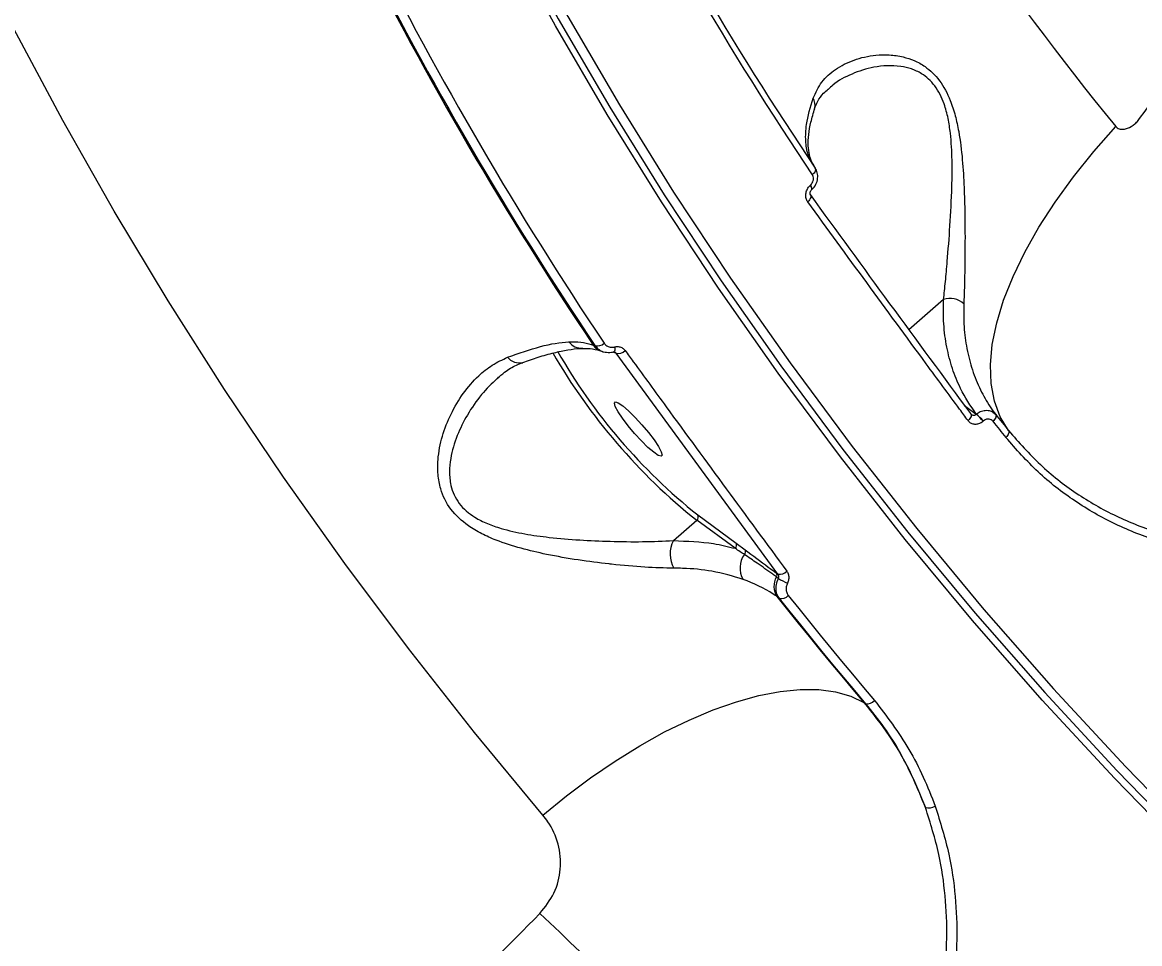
# Model space of a CAD drawing. Header units: millimetres. Extents: x -7151 to 6134, y -5040 to 5562.
# Drawn here: x -2602.9 to -2462.3, y -1009.5 to -893.6 of the extents above; entities that cross this region are included whole.
import ezdxf

# ---------------------------------------------------------------- set-up
doc = ezdxf.new("R2010")
doc.units = ezdxf.units.MM
for name, color, linetype in [('DIKOM_ОБЪЕКТ', 7, 'Continuous'), ('DIKOM_РАЗМЕР_ЗОНА', 7, 'Continuous'), ('DIKOM_РАЗМЕР_ОБЪЕКТА', 7, 'Continuous')]:
    doc.layers.add(name, color=color, linetype=linetype)
doc.styles.add('style1', font='arial.ttf', dxfattribs={"width": 0.8})
doc.dimstyles.new('1-50', dxfattribs={"dimtxt": 300, "dimasz": 200, "dimexe": 100, "dimexo": 0, "dimgap": 100, "dimtad": 1, "dimtxsty": 'style1', "dimcen": 200, "dimclrd": 7, "dimclre": 7, "dimclrt": 7, "dimadec": 1, "dimazin": 2, "dimtfac": 1, "dimtmove": 0, "dimatfit": 2, "dimfxl": 0, "dimlwd": 25, "dimlwe": 18, "dimarcsym": 0})

# ---------------------------------------------------------------- blocks, each defined once
blk = doc.blocks.new('*D0')
at = {"layer": 'Defpoints', "color": 0, "transparency": 16777216}
for p in [(4133.55, 168.74), (-4567.47, -1241.13), (4133.55, -4153.12)]:
    blk.add_point(p, dxfattribs=at)
at = {"layer": 'DIKOM_РАЗМЕР_ОБЪЕКТА', "color": 7, "lineweight": 18, "transparency": 16777216}
for p, q in [((4133.55, 168.74), (4133.55, -4253.12)), ((-4567.47, -1241.13), (-4567.47, -4253.12))]:
    blk.add_line(p, q, dxfattribs=at)
at = {"layer": 'DIKOM_РАЗМЕР_ОБЪЕКТА', "color": 7, "lineweight": 25, "transparency": 16777216}
blk.add_line((-4367.47, -4153.12), (3933.55, -4153.12), dxfattribs=at)
at = {"layer": 'DIKOM_РАЗМЕР_ОБЪЕКТА', "color": 7, "transparency": 16777216}
for points in [[(-4367.47, -4119.79), (-4367.47, -4186.45), (-4567.47, -4153.12)], [(3933.55, -4119.79), (3933.55, -4186.45), (4133.55, -4153.12)]]:
    blk.add_solid(points, dxfattribs=at)
at = {"layer": 'DIKOM_РАЗМЕР_ОБЪЕКТА', "color": 7, "transparency": 16777216, "insert": (150.61, -3899.95), "char_height": 300, "attachment_point": 5, "style": 'style1'}
blk.add_mtext('8700', dxfattribs=at)
blk = doc.blocks.new('*D1')
at = {"layer": 'Defpoints', "color": 0, "transparency": 16777216}
for p in [(-2392.45, 3674.75), (-6010.84, -1738.88), (-3202.89, -1738.88)]:
    blk.add_point(p, dxfattribs=at)
at = {"layer": 'DIKOM_РАЗМЕР_ОБЪЕКТА', "color": 7, "lineweight": 18, "transparency": 16777216}
for p, q in [((-2392.45, 3674.75), (-6110.84, 3674.75)), ((-3202.89, -1738.88), (-6110.84, -1738.88))]:
    blk.add_line(p, q, dxfattribs=at)
at = {"layer": 'DIKOM_РАЗМЕР_ОБЪЕКТА', "color": 7, "lineweight": 25, "transparency": 16777216}
blk.add_line((-6010.84, 3474.75), (-6010.84, -1538.88), dxfattribs=at)
at = {"layer": 'DIKOM_РАЗМЕР_ОБЪЕКТА', "color": 7, "transparency": 16777216}
for points in [[(-6044.18, 3474.75), (-5977.51, 3474.75), (-6010.84, 3674.75)], [(-6044.18, -1538.88), (-5977.51, -1538.88), (-6010.84, -1738.88)]]:
    blk.add_solid(points, dxfattribs=at)
at = {"layer": 'DIKOM_РАЗМЕР_ОБЪЕКТА', "color": 7, "transparency": 16777216, "insert": (-6264.01, 967.94), "char_height": 300, "attachment_point": 5, "rotation": 90, "style": 'style1'}
blk.add_mtext('5400', dxfattribs=at)
blk = doc.blocks.new('*D3')
at = {"layer": 'Defpoints', "color": 0, "transparency": 16777216}
for p in [(6133.55, 253.24), (-5802.46, -2467.19), (6133.55, -4939.78)]:
    blk.add_point(p, dxfattribs=at)
at = {"layer": 'DIKOM_РАЗМЕР_ЗОНА', "color": 7, "lineweight": 18, "transparency": 16777216}
for p, q in [((6133.55, 253.24), (6133.55, -5039.78)), ((-5802.46, -2467.19), (-5802.46, -5039.78))]:
    blk.add_line(p, q, dxfattribs=at)
at = {"layer": 'DIKOM_РАЗМЕР_ЗОНА', "color": 7, "lineweight": 25, "transparency": 16777216}
blk.add_line((-5602.46, -4939.78), (5933.55, -4939.78), dxfattribs=at)
at = {"layer": 'DIKOM_РАЗМЕР_ЗОНА', "color": 7, "transparency": 16777216}
for points in [[(-5602.46, -4906.44), (-5602.46, -4973.11), (-5802.46, -4939.78)], [(5933.55, -4906.44), (5933.55, -4973.11), (6133.55, -4939.78)]]:
    blk.add_solid(points, dxfattribs=at)
at = {"layer": 'DIKOM_РАЗМЕР_ЗОНА', "color": 7, "transparency": 16777216, "insert": (186.61, -4686.61), "char_height": 300, "attachment_point": 5, "style": 'style1'}
blk.add_mtext('11950', dxfattribs=at)

msp = doc.modelspace()

# ---------------------------------------------------------------- linework, layer by layer
at = {"layer": 'DIKOM_ОБЪЕКТ', "color": 7, "linetype": 'Continuous', "lineweight": 15}
for p, q in [((-2503.777, -914.157), (-2503.757, -914.139)), ((-2487.004, -928.516), (-2491.361, -932.324)), ((-2531.082, -934.233), (-2530.874, -934.309)), ((-2530.035, -935.019), (-2529.878, -935.076)), ((-2528.255, -935.245), (-2528.56, -935.135)), ((-2528.216, -935.26), (-2528.255, -935.245)), ((-2507.854, -963.044), (-2528.216, -935.26)), ((-2484.374, -941.817), (-2482.911, -942.935)), ((-2483.617, -942.846), (-2483.561, -942.895)), ((-2483.517, -942.932), (-2483.554, -942.889)), ((-2482.911, -942.935), (-2482.892, -942.917)), ((-2482.009, -943.803), (-2482.029, -943.821)), ((-2517.926, -955.599), (-2513.108, -959.133)), ((-2521.007, -958.833), (-2518.064, -956.261)), ((-2513.245, -959.796), (-2518.064, -956.261)), ((-2513.108, -959.133), (-2511.983, -959.973)), ((-2508.029, -962.915), (-2507.854, -963.044)), ((-2507.653, -966.103), (-2507.972, -965.872)), ((-2497.033, -979.196), (-2496.788, -979.335))]:
    msp.add_line(p, q, dxfattribs=at)
at = {"layer": 'DIKOM_ОБЪЕКТ', "color": 7, "linetype": 'Continuous', "lineweight": 15, "flags": 128}
for points in [[(-2579.628, -775.818), (-2576.733, -787.908), (-2573.465, -799.935), (-2569.829, -811.89), (-2565.826, -823.766), (-2561.46, -835.554), (-2556.731, -847.248), (-2551.645, -858.839), (-2546.204, -870.32), (-2540.412, -881.683), (-2534.273, -892.922), (-2527.79, -904.028), (-2520.967, -914.994), (-2513.811, -925.813), (-2506.324, -936.478), (-2498.512, -946.982), (-2490.38, -957.319), (-2481.934, -967.48), (-2473.178, -977.461), (-2464.119, -987.253), (-2454.763, -996.851), (-2445.115, -1006.249)], [(-2446.426, -1007.755), (-2456.103, -998.329), (-2465.487, -988.702), (-2474.574, -978.88), (-2483.356, -968.869), (-2491.827, -958.677), (-2499.984, -948.309), (-2507.82, -937.774), (-2515.329, -927.076), (-2522.507, -916.224), (-2529.35, -905.225), (-2535.852, -894.086), (-2542.011, -882.814), (-2547.821, -871.416), (-2553.277, -859.9), (-2558.379, -848.274), (-2563.122, -836.545), (-2567.502, -824.721), (-2571.517, -812.809), (-2575.163, -800.818), (-2578.44, -788.756), (-2581.345, -776.629)], [(-2577.362, -790.655), (-2574.793, -799.988), (-2571.148, -811.971), (-2567.136, -823.875), (-2562.759, -835.692), (-2558.02, -847.413), (-2552.921, -859.032), (-2547.467, -870.54), (-2541.661, -881.931), (-2535.507, -893.196), (-2529.008, -904.328), (-2522.17, -915.32), (-2514.997, -926.165), (-2507.492, -936.856), (-2499.661, -947.385), (-2491.51, -957.746), (-2483.043, -967.932), (-2474.267, -977.936), (-2465.187, -987.752), (-2455.808, -997.373), (-2446.137, -1006.793)], [(-2537.414, -993.353), (-2546.027, -982.962), (-2554.346, -972.408), (-2562.366, -961.697), (-2570.084, -950.834), (-2577.493, -939.825), (-2584.591, -928.677), (-2591.374, -917.395), (-2597.837, -905.986), (-2603.978, -894.456), (-2609.792, -882.811), (-2615.277, -871.058), (-2620.43, -859.203), (-2625.247, -847.252), (-2629.727, -835.213)], [(-2478.821, -944.997), (-2479.866, -943.25), (-2480.597, -941.275), (-2481.009, -939.087), (-2481.1, -936.704), (-2480.867, -934.144), (-2480.313, -931.426), (-2479.443, -928.573), (-2478.262, -925.606), (-2476.781, -922.549), (-2475.011, -919.424), (-2472.965, -916.258), (-2470.66, -913.073), (-2468.112, -909.896), (-2465.344, -906.75)], [(-2503.155, -911.997), (-2503.119, -912.07), (-2503.107, -912.158), (-2503.119, -912.256), (-2503.157, -912.364), (-2503.218, -912.477), (-2503.3, -912.593), (-2503.402, -912.708), (-2503.52, -912.818)], [(-2503.739, -915.371), (-2503.736, -915.376), (-2503.697, -915.463), (-2503.691, -915.568), (-2503.715, -915.688), (-2503.77, -915.818), (-2503.854, -915.953), (-2503.963, -916.088), (-2504.094, -916.218)], [(-2528.383, -934.47), (-2528.371, -934.621), (-2528.372, -934.759), (-2528.384, -934.88), (-2528.408, -934.981), (-2528.442, -935.058), (-2528.486, -935.11), (-2528.535, -935.134)], [(-2528.535, -935.134), (-2528.538, -935.135), (-2528.597, -935.132)], [(-2523.423, -946.164), (-2522.869, -946.993), (-2522.521, -947.645), (-2522.408, -948.068), (-2522.54, -948.225), (-2522.903, -948.106), (-2523.471, -947.719), (-2524.197, -947.097), (-2525.021, -946.288), (-2525.877, -945.36), (-2526.697, -944.387), (-2527.412, -943.447), (-2527.967, -942.618), (-2528.314, -941.966), (-2528.427, -941.544), (-2528.296, -941.386), (-2527.932, -941.505), (-2527.364, -941.892), (-2526.639, -942.514), (-2525.815, -943.323), (-2524.958, -944.251), (-2524.138, -945.225), (-2523.423, -946.164)], [(-2483.561, -942.895), (-2483.552, -942.907), (-2483.518, -942.989), (-2483.514, -943.09), (-2483.541, -943.205), (-2483.599, -943.332), (-2483.684, -943.464), (-2483.794, -943.598), (-2483.925, -943.728)], [(-2480.44, -942.981), (-2480.405, -943.052), (-2480.393, -943.138), (-2480.406, -943.238), (-2480.442, -943.348), (-2480.5, -943.465), (-2480.578, -943.585), (-2480.676, -943.707), (-2480.788, -943.825)], [(-2507.972, -965.872), (-2506.633, -967.553), (-2505.286, -969.23), (-2503.931, -970.903), (-2502.567, -972.57), (-2501.196, -974.234), (-2499.816, -975.892), (-2498.428, -977.546), (-2497.033, -979.196)], [(-2506.547, -965.714), (-2505.219, -967.38), (-2503.884, -969.041), (-2502.541, -970.698), (-2501.19, -972.351), (-2499.831, -973.999), (-2498.464, -975.643), (-2497.089, -977.282), (-2495.706, -978.916)], [(-2496.788, -979.335), (-2498.174, -977.697), (-2499.552, -976.054), (-2500.922, -974.407), (-2502.284, -972.755), (-2503.638, -971.099), (-2504.984, -969.438), (-2506.323, -967.773), (-2507.653, -966.103)], [(-2537.414, -993.353), (-2534.462, -990.932), (-2531.429, -988.655), (-2528.341, -986.545), (-2525.228, -984.619), (-2522.116, -982.896), (-2519.035, -981.391), (-2516.013, -980.119), (-2513.077, -979.089), (-2510.255, -978.313), (-2507.571, -977.797), (-2505.05, -977.545), (-2502.716, -977.561), (-2500.588, -977.843), (-2498.689, -978.39), (-2497.033, -979.196)], [(-2527.433, -1015.716), (-2528.765, -1014.406), (-2530.092, -1013.108), (-2531.412, -1011.824), (-2532.721, -1010.558), (-2534.017, -1009.311), (-2535.296, -1008.087), (-2536.557, -1006.888), (-2537.796, -1005.718)]]:
    msp.add_lwpolyline(points, dxfattribs=at)
at = {"layer": 'DIKOM_ОБЪЕКТ', "color": 7, "linetype": 'Continuous', "lineweight": 15}
for centre, radius, start, end in [((-2129.231, -633.726), 433.029, 201.46087, 219.08693), ((-2134.856, -665.027), 444.2, 206.64153, 213.90638), ((-2134.655, -664.325), 443.997, 206.64239, 213.90532), ((-2141.901, -672.855), 468.808, 206.66257, 213.88572), ((-2141.661, -673.084), 468.748, 206.68013, 213.86796), ((-2141.466, -673.402), 467.595, 206.67954, 213.86906), ((-2504.763, -904.032), 1.586, 344.21989, 32.16326), ((-2504.219, -914.636), 0.653, 359.23263, 47.2827), ((-2504.206, -914.623), 0.66, 359.70723, 47.14741), ((-2486.171, -930.864), 2.491, 46.38457, 109.53199), ((-2532.484, -932.498), 2.143, 218.03696, 271.84499), ((-2529.257, -932.892), 2.265, 216.31966, 249.94055), ((-2530.568, -933.156), 1.193, 255.13082, 315.59537), ((-2527.934, -934.134), 1.161, 255.9128, 317.83186), ((-2540.424, -934.65), 1.826, 217.91333, 284.68262), ((-2471.488, -897.846), 74.71, 209.99753, 231.4339), ((-2473.217, -899.401), 71.812, 209.71302, 231.49535), ((-2528.612, -935.528), 0.455, 38.33861, 57.14797), ((-2485.489, -946.382), 4.305, 36.49781, 53.20487), ((-2485.468, -946.362), 4.302, 36.49429, 53.21224), ((-2105.283, -643.564), 479.993, 218.59377, 218.90242), ((-2159.805, -687.923), 410.506, 218.56334, 218.92448), ((-2518.383, -955.849), 0.521, 307.82205, 28.74601), ((-2517.847, -960.506), 3.575, 152.09844, 210.01659), ((-2513.566, -959.384), 0.522, 307.88965, 28.67841), ((-2512.426, -960.213), 0.504, 314.9574, 28.51036), ((-2509.75, -962.261), 2.871, 143.91527, 210.0855), ((-2508.434, -963.159), 0.473, 329.53398, 31.03093), ((-2507.611, -961.879), 1.19, 258.23909, 317.9895), ((-2506.003, -964.592), 2.348, 149.47317, 213.02344), ((-2503.175, -956.253), 8.653, 237.85362, 246.33241), ((-2507.431, -964.968), 1.157, 258.9316, 319.83539), ((-2496.602, -978.207), 1.143, 260.64681, 321.66154), ((-2488.847, -990.904), 1.55, 253.81578, 300.82357)]:
    msp.add_arc(centre, radius, start, end, dxfattribs=at)
for points, knots in [([(-2462.327, -905.746), (-2458.672, -900.71), (-2451.361, -890.639), (-2440.952, -875.409), (-2430.98, -860.122), (-2421.182, -844.273), (-2411.674, -827.956), (-2402.564, -811.237), (-2394.105, -794.545), (-2386.36, -777.943), (-2379.373, -761.497), (-2373.364, -745.742), (-2368.303, -730.712), (-2364.14, -716.421), (-2360.75, -702.475), (-2358.183, -688.941), (-2356.466, -675.881), (-2355.62, -663.315), (-2355.693, -651.325), (-2356.718, -639.916), (-2358.72, -629.294), (-2361.616, -619.675), (-2365.41, -611.169), (-2368.665, -605.31), (-2370.939, -602.505), (-2371.418, -601.913)], [0, 0, 0, 0, 0.040753, 0.0815062, 0.1226648, 0.1638235, 0.2093239, 0.2548586, 0.3003585, 0.3471994, 0.3940788, 0.4409189, 0.4849875, 0.5290893, 0.5731576, 0.6184971, 0.663874, 0.7092134, 0.7561933, 0.803173, 0.8508277, 0.8984822, 0.9432402, 0.9880336, 1, 1, 1, 1]), ([(-2360.312, -895.827), (-2362.582, -899.39), (-2368.697, -908.989), (-2379.254, -924.67), (-2392.112, -942.812), (-2405.743, -961.063), (-2420.12, -979.358), (-2435.212, -997.635), (-2450.686, -1015.492), (-2466.481, -1032.877), (-2482.528, -1049.75), (-2499.09, -1066.387), (-2516.129, -1082.717), (-2533.598, -1098.675), (-2551.11, -1113.912), (-2568.606, -1128.389), (-2586.025, -1142.09), (-2603.652, -1155.238), (-2621.433, -1167.762), (-2639.308, -1179.603), (-2656.885, -1190.499), (-2674.109, -1200.437), (-2690.936, -1209.421), (-2707.641, -1217.598), (-2724.159, -1224.904), (-2740.425, -1231.293), (-2756.084, -1236.621), (-2771.095, -1240.899), (-2785.433, -1244.153), (-2799.333, -1246.437), (-2812.725, -1247.702), (-2825.548, -1247.915), (-2837.021, -1247.118), (-2847.204, -1245.451), (-2855.346, -1243.464), (-2860.019, -1241.677), (-2861.913, -1240.952)], [0, 0, 0, 0, 0.0176896, 0.0476571, 0.0776475, 0.1076146, 0.1384524, 0.1693154, 0.2001529, 0.2301204, 0.2601107, 0.290078, 0.3209158, 0.3517788, 0.3826161, 0.4125835, 0.4425742, 0.4725411, 0.5033791, 0.5342417, 0.5650796, 0.5950467, 0.6250373, 0.6550044, 0.6858424, 0.7167049, 0.7475428, 0.7775098, 0.8075005, 0.8374678, 0.8683053, 0.8991683, 0.9300059, 0.956088, 0.9822004, 1, 1, 1, 1]), ([(-2503.421, -903.188), (-2503.092, -902.48), (-2502.433, -901.062), (-2500.642, -899.476), (-2498.345, -898.293), (-2495.976, -897.758), (-2493.841, -897.696), (-2492.211, -897.919), (-2490.687, -898.411), (-2489.099, -899.272), (-2487.437, -900.857), (-2486.222, -903.13), (-2485.507, -905.371), (-2484.974, -907.873), (-2484.602, -910.927), (-2484.373, -915.008), (-2484.286, -919.518), (-2484.318, -923.6), (-2484.371, -926.775), (-2484.426, -928.299), (-2484.453, -929.06)], [0, 0, 0, 0, 0.0727766, 0.1456233, 0.2220877, 0.2985161, 0.3409283, 0.3832901, 0.4164817, 0.4496082, 0.498641, 0.5477873, 0.5808448, 0.6139652, 0.6710811, 0.7283165, 0.8132021, 0.8980741, 0.949047, 1, 1, 1, 1]), ([(-2487.004, -928.516), (-2486.924, -927.771), (-2486.761, -926.271), (-2486.486, -923.195), (-2486.181, -919.239), (-2485.946, -914.917), (-2485.901, -910.987), (-2486.049, -908.092), (-2486.408, -905.707), (-2486.954, -903.622), (-2488.012, -901.511), (-2489.559, -900.135), (-2491.062, -899.456), (-2492.534, -899.123), (-2494.129, -899.064), (-2496.238, -899.317), (-2498.588, -900.092), (-2500.513, -901.085), (-2501.322, -901.896), (-2501.512, -902.087)], [0, 0, 0, 0, 0.05887139, 0.11850626, 0.21590667, 0.31585906, 0.38050179, 0.44640287, 0.48252127, 0.51953017, 0.57240922, 0.62520547, 0.66136984, 0.69859048, 0.7465042, 0.79511566, 0.88284322, 0.9724865, 1, 1, 1, 1]), ([(-2503.235, -904.498), (-2503.111, -904.179), (-2502.83, -903.463), (-2502.262, -902.661), (-2501.717, -902.209), (-2501.513, -902.04)], [0, 0, 0, 0, 0.3333654, 0.7499019, 1, 1, 1, 1]), ([(-2503.309, -911.696), (-2503.582, -911.248), (-2504.133, -910.343), (-2504.396, -908.558), (-2504.326, -906.266), (-2503.754, -904.322), (-2503.421, -903.188)], [0, 0, 0, 0, 0.2228795, 0.4500962, 0.679563, 1, 1, 1, 1]), ([(-2503.267, -911.716), (-2503.376, -911.561), (-2503.651, -911.168), (-2503.904, -910.331), (-2504.058, -909.186), (-2504.003, -907.81), (-2503.745, -906.241), (-2503.38, -905.057), (-2503.201, -904.478)], [0, 0, 0, 0, 0.1185526, 0.2998031, 0.4713348, 0.6531629, 0.8301847, 1, 1, 1, 1]), ([(-2465.344, -906.75), (-2465.281, -906.814), (-2465.149, -906.948), (-2464.815, -907.086), (-2464.371, -907.117), (-2463.687, -906.953), (-2463.132, -906.603), (-2462.644, -906.143), (-2462.453, -905.904), (-2462.327, -905.746)], [0, 0, 0, 0, 0.0767712, 0.1605328, 0.3174225, 0.4661171, 0.7624983, 0.8427875, 1, 1, 1, 1]), ([(-2503.547, -914.627), (-2503.546, -914.626), (-2503.333, -914.482), (-2503.037, -914.019), (-2502.798, -913.293), (-2502.863, -912.569), (-2503.049, -912.091), (-2503.232, -911.904), (-2503.261, -911.875)], [0, 0, 0, 0, 0.0013192, 0.251933, 0.5084465, 0.7370041, 0.9589034, 1, 1, 1, 1]), ([(-2503.757, -914.139), (-2503.745, -914.128), (-2503.652, -914.044), (-2503.506, -913.851), (-2503.402, -913.582), (-2503.365, -913.305), (-2503.394, -913.048), (-2503.481, -912.889), (-2503.52, -912.818)], [0, 0, 0, 0, 0.0341787, 0.2523504, 0.4706005, 0.5980337, 0.8193914, 1, 1, 1, 1]), ([(-2504.094, -916.218), (-2504.17, -916.085), (-2504.323, -915.819), (-2504.366, -915.32), (-2504.259, -914.823), (-2504.041, -914.423), (-2503.85, -914.231), (-2503.777, -914.157)], [0, 0, 0, 0, 0.2182775, 0.4367562, 0.6530128, 0.8657543, 1, 1, 1, 1]), ([(-2503.738, -915.37), (-2503.741, -915.367), (-2503.759, -915.347), (-2503.791, -915.272), (-2503.804, -915.127), (-2503.778, -914.975), (-2503.717, -914.828), (-2503.638, -914.712), (-2503.584, -914.665), (-2503.564, -914.649)], [0, 0, 0, 0, 0.0492422, 0.290442, 0.4678683, 0.6196269, 0.7694752, 0.9182785, 1, 1, 1, 1]), ([(-2503.574, -914.652), (-2503.567, -914.645), (-2503.557, -914.637), (-2503.548, -914.629), (-2503.546, -914.627)], [0, 0, 0, 0, 0.7893268, 1, 1, 1, 1]), ([(-2483.925, -943.728), (-2484.278, -943.251), (-2486.04, -940.864), (-2492.832, -931.649), (-2499.152, -922.989), (-2504.094, -916.218)], [0, 0, 0, 0, 0.0517122, 0.2585553, 1, 1, 1, 1]), ([(-2503.804, -915.311), (-2500.477, -919.876), (-2493.821, -929.007), (-2487.019, -938.232), (-2483.617, -942.846)], [0, 0, 0, 0, 0.49991791, 1, 1, 1, 1]), ([(-2482.892, -942.917), (-2483.596, -941.867), (-2484.798, -940.077), (-2485.94, -937.199), (-2486.649, -934.492), (-2487.045, -931.604), (-2487.018, -929.545), (-2487.004, -928.516)], [0, 0, 0, 0, 0.2590609, 0.441629, 0.6241994, 0.8121005, 1, 1, 1, 1]), ([(-2484.453, -929.06), (-2484.463, -930.027), (-2484.483, -931.96), (-2484.107, -934.732), (-2483.425, -937.388), (-2482.43, -939.821), (-2481.392, -941.663), (-2480.677, -942.652), (-2480.44, -942.981)], [0, 0, 0, 0, 0.1827956, 0.3655948, 0.5537462, 0.7419045, 0.9141907, 1, 1, 1, 1]), ([(-2541.865, -935.773), (-2540.437, -935.27), (-2537.541, -934.25), (-2535.249, -933.887), (-2534.178, -933.819), (-2534.172, -933.818)], [0, 0, 0, 0, 0.49139829, 0.99705654, 1, 1, 1, 1]), ([(-2539.959, -936.431), (-2539.304, -936.199), (-2537.914, -935.705), (-2536.007, -935.18), (-2534.252, -934.823), (-2533.063, -934.661), (-2532.552, -934.661), (-2532.454, -934.661)], [0, 0, 0, 0, 0.2177036, 0.46175596, 0.70397654, 0.94312844, 1, 1, 1, 1]), ([(-2534.172, -933.818), (-2533.656, -933.821), (-2532.62, -933.825), (-2531.636, -934.056), (-2531.173, -934.204), (-2531.082, -934.233)], [0, 0, 0, 0, 0.4438719, 0.8910975, 1, 1, 1, 1]), ([(-2532.417, -934.654), (-2532.11, -934.649), (-2531.38, -934.638), (-2530.483, -934.857), (-2530.14, -934.988), (-2530.064, -935.018)], [0, 0, 0, 0, 0.361173, 0.8579479, 1, 1, 1, 1]), ([(-2528.597, -935.132), (-2528.667, -935.148), (-2529.001, -935.222), (-2529.612, -935.199), (-2530.355, -934.904), (-2530.701, -934.507), (-2530.874, -934.309)], [0, 0, 0, 0, 0.0814935, 0.3858789, 0.6937138, 1, 1, 1, 1]), ([(-2529.716, -933.99), (-2529.617, -934.108), (-2529.42, -934.342), (-2528.986, -934.514), (-2528.624, -934.525), (-2528.425, -934.48), (-2528.383, -934.47)], [0, 0, 0, 0, 0.3076419, 0.6157982, 0.9190447, 1, 1, 1, 1]), ([(-2528.383, -934.47), (-2528.356, -934.464), (-2528.173, -934.42), (-2527.825, -934.417), (-2527.383, -934.574), (-2527.177, -934.8), (-2527.073, -934.913)], [0, 0, 0, 0, 0.0524667, 0.3652184, 0.6827566, 1, 1, 1, 1]), ([(-2527.073, -934.913), (-2526.73, -935.384), (-2525.013, -937.741), (-2518.292, -946.956), (-2511.81, -955.767), (-2506.727, -962.675)], [0, 0, 0, 0, 0.0512323, 0.2561296, 1, 1, 1, 1]), ([(-2520.943, -962.294), (-2522.131, -962.266), (-2524.555, -962.208), (-2527.445, -961.946), (-2530.259, -961.64), (-2532.991, -961.287), (-2536.722, -960.643), (-2540.2, -959.833), (-2542.933, -958.964), (-2545.146, -957.986), (-2547.183, -956.789), (-2549.161, -954.955), (-2550.292, -952.631), (-2550.669, -950.491), (-2550.659, -948.242), (-2550.142, -945.64), (-2549.031, -942.823), (-2547.486, -940.239), (-2545.7, -938.201), (-2543.815, -936.674), (-2542.519, -936.075), (-2541.865, -935.773)], [0, 0, 0, 0, 0.0713239, 0.1455324, 0.1511464, 0.2166857, 0.2835486, 0.3372113, 0.3918241, 0.4251664, 0.4591167, 0.513457, 0.5679413, 0.6040752, 0.6411275, 0.7022448, 0.7649109, 0.8302388, 0.8968681, 0.9479882, 1, 1, 1, 1]), ([(-2528.533, -935.138), (-2528.509, -935.132), (-2528.439, -935.114), (-2528.39, -935.123), (-2528.37, -935.135), (-2528.365, -935.138)], [0, 0, 0, 0, 0.2884657, 0.849091, 1, 1, 1, 1]), ([(-2528.216, -935.26), (-2528.241, -935.223), (-2528.277, -935.169), (-2528.345, -935.148), (-2528.367, -935.142)], [0, 0, 0, 0, 0.6745734, 1, 1, 1, 1]), ([(-2543.163, -938.437), (-2542.859, -938.164), (-2542.099, -937.481), (-2541.018, -936.817), (-2540.221, -936.543), (-2539.951, -936.45)], [0, 0, 0, 0, 0.3051539, 0.764331, 1, 1, 1, 1]), ([(-2543.176, -938.428), (-2543.85, -939.083), (-2545.241, -940.435), (-2546.924, -942.899), (-2548.273, -945.6), (-2549.012, -948.042), (-2549.226, -950.173), (-2549.053, -952.127), (-2548.125, -954.245), (-2546.31, -955.789), (-2544.418, -956.721), (-2542.326, -957.439), (-2539.703, -958.016), (-2536.379, -958.475), (-2532.76, -958.773), (-2528.806, -958.941), (-2524.753, -958.992), (-2522.269, -958.886), (-2521.007, -958.833)], [0, 0, 0, 0, 0.0716996, 0.1481805, 0.2171444, 0.2874961, 0.3265322, 0.3665364, 0.4233766, 0.4801371, 0.5160235, 0.5528314, 0.612991, 0.6743566, 0.7496621, 0.8262798, 0.9116989, 1, 1, 1, 1]), ([(-2543.063, -938.316), (-2543.07, -938.321), (-2543.111, -938.351), (-2543.146, -938.393), (-2543.176, -938.428)], [0, 0, 0, 0, 0.153795, 1, 1, 1, 1]), ([(-2483.518, -942.934), (-2483.504, -942.947), (-2483.447, -943.002), (-2483.315, -943.05), (-2483.145, -943.063), (-2483.004, -943.015), (-2482.937, -942.957), (-2482.911, -942.935)], [0, 0, 0, 0, 0.0827508, 0.3507035, 0.6047133, 0.8474147, 1, 1, 1, 1]), ([(-2482.892, -942.917), (-2482.724, -942.801), (-2482.371, -942.558), (-2481.839, -942.431), (-2481.322, -942.442), (-2480.835, -942.588), (-2480.572, -942.849), (-2480.44, -942.981)], [0, 0, 0, 0, 0.2044281, 0.4300214, 0.5633531, 0.7802835, 1, 1, 1, 1]), ([(-2482.029, -943.821), (-2482.109, -943.887), (-2482.317, -944.056), (-2482.715, -944.209), (-2483.179, -944.22), (-2483.614, -944.066), (-2483.822, -943.841), (-2483.925, -943.728)], [0, 0, 0, 0, 0.1342834, 0.3469777, 0.5632658, 0.7817206, 1, 1, 1, 1]), ([(-2480.788, -943.825), (-2480.79, -943.823), (-2480.853, -943.748), (-2480.999, -943.618), (-2481.241, -943.54), (-2481.5, -943.537), (-2481.761, -943.609), (-2481.929, -943.741), (-2482.009, -943.803)], [0, 0, 0, 0, 0.0044225, 0.2197655, 0.4356101, 0.5681749, 0.7936993, 1, 1, 1, 1]), ([(-2478.821, -944.997), (-2477.53, -946.465), (-2474.955, -949.393), (-2470.368, -952.963), (-2465.349, -955.852), (-2459.937, -957.95), (-2454.237, -959.235), (-2448.372, -959.672), (-2442.444, -959.25), (-2436.569, -957.969), (-2430.867, -955.854), (-2425.446, -952.921), (-2420.368, -949.279), (-2417.393, -946.275), (-2415.904, -944.772)], [0, 0, 0, 0, 0.0835788, 0.1666546, 0.2497519, 0.3333283, 0.4162614, 0.4997984, 0.583011, 0.6660825, 0.7497742, 0.8327861, 0.9162903, 1, 1, 1, 1]), ([(-2478.821, -944.997), (-2478.799, -945.046), (-2478.755, -945.143), (-2478.81, -945.36), (-2478.945, -945.603), (-2479.094, -945.763), (-2479.169, -945.843)], [0, 0, 0, 0, 0.250068, 0.5000698, 0.7500956, 1, 1, 1, 1]), ([(-2415.008, -945.508), (-2416.524, -947.041), (-2419.555, -950.104), (-2424.734, -953.827), (-2430.259, -956.826), (-2436.079, -958.997), (-2442.071, -960.315), (-2448.117, -960.757), (-2454.103, -960.324), (-2459.917, -959.024), (-2465.439, -956.89), (-2470.554, -953.954), (-2475.231, -950.32), (-2477.855, -947.336), (-2479.169, -945.843)], [0, 0, 0, 0, 0.0836194, 0.1671691, 0.2504181, 0.3338537, 0.4173058, 0.5004912, 0.5837405, 0.6671403, 0.7504574, 0.8333962, 0.9166271, 1, 1, 1, 1]), ([(-2521.007, -958.833), (-2519.273, -958.892), (-2516.522, -958.985), (-2514.13, -959.577), (-2513.245, -959.796)], [0, 0, 0, 0, 0.6298959, 1, 1, 1, 1]), ([(-2512.07, -960.57), (-2512.242, -960.455), (-2512.635, -960.19), (-2513.025, -959.938), (-2513.245, -959.796)], [0, 0, 0, 0, 0.4353351, 1, 1, 1, 1]), ([(-2511.983, -959.973), (-2511.005, -960.707), (-2509.675, -961.706), (-2508.373, -962.662), (-2508.029, -962.915)], [0, 0, 0, 0, 0.7352839, 1, 1, 1, 1]), ([(-2508.026, -963.399), (-2508.186, -963.283), (-2508.984, -962.7), (-2510.314, -961.761), (-2511.531, -960.936), (-2512.07, -960.57)], [0, 0, 0, 0, 0.1222759, 0.6114405, 1, 1, 1, 1]), ([(-2512.234, -963.7), (-2513.506, -963.318), (-2515.856, -962.612), (-2518.91, -962.323), (-2520.574, -962.299), (-2520.943, -962.294)], [0, 0, 0, 0, 0.4786807, 0.8843783, 1, 1, 1, 1]), ([(-2507.78, -963.58), (-2507.761, -963.526), (-2507.724, -963.418), (-2507.742, -963.243), (-2507.797, -963.12), (-2507.842, -963.059), (-2507.854, -963.044)], [0, 0, 0, 0, 0.2930783, 0.5925168, 0.9010145, 1, 1, 1, 1]), ([(-2506.727, -962.675), (-2506.7, -962.715), (-2506.588, -962.878), (-2506.472, -963.221), (-2506.463, -963.712), (-2506.587, -964.023), (-2506.649, -964.179)], [0, 0, 0, 0, 0.09630873, 0.39856041, 0.69908215, 1, 1, 1, 1]), ([(-2507.972, -965.872), (-2508.122, -965.765), (-2509.391, -964.861), (-2510.902, -964.244), (-2512.234, -963.7)], [0, 0, 0, 0, 0.1178438, 1, 1, 1, 1]), ([(-2507.653, -966.103), (-2507.71, -966.022), (-2507.906, -965.743), (-2508.093, -965.158), (-2508.093, -964.352), (-2507.884, -963.837), (-2507.78, -963.58)], [0, 0, 0, 0, 0.1209673, 0.4145136, 0.7069632, 1, 1, 1, 1]), ([(-2507.78, -963.58), (-2507.8, -963.565), (-2507.882, -963.505), (-2507.964, -963.444), (-2508.026, -963.399)], [0, 0, 0, 0, 0.2499221, 1, 1, 1, 1]), ([(-2506.649, -964.179), (-2506.711, -964.334), (-2506.836, -964.645), (-2506.827, -965.135), (-2506.706, -965.492), (-2506.583, -965.664), (-2506.547, -965.714)], [0, 0, 0, 0, 0.2927242, 0.5850601, 0.8788133, 1, 1, 1, 1]), ([(-2373.428, -979.478), (-2377.12, -984.309), (-2384.506, -993.975), (-2396.119, -1008.372), (-2408.082, -1022.649), (-2420.574, -1036.953), (-2433.58, -1051.247), (-2447.087, -1065.49), (-2460.88, -1079.449), (-2475.388, -1093.537), (-2490.625, -1107.683), (-2506.578, -1121.81), (-2522.719, -1135.433), (-2538.972, -1148.491), (-2555.262, -1160.918), (-2571.52, -1172.658), (-2587.718, -1183.677), (-2603.833, -1193.975), (-2619.831, -1203.535), (-2635.639, -1212.315), (-2651.183, -1220.271), (-2666.398, -1227.366), (-2681.256, -1233.57), (-2695.738, -1238.893), (-2709.816, -1243.333), (-2723.42, -1246.861), (-2736.507, -1249.492), (-2749.18, -1251.117), (-2758.032, -1251.832), (-2762.501, -1251.691), (-2763.047, -1251.674)], [0, 0, 0, 0, 0.0331645, 0.0663687, 0.0995722, 0.1327364, 0.1672603, 0.2018298, 0.2363986, 0.2709225, 0.3089162, 0.3470297, 0.3852052, 0.4233802, 0.4614938, 0.4994866, 0.5373539, 0.5753408, 0.6133894, 0.6514374, 0.6894245, 0.7272914, 0.7650681, 0.8029647, 0.8409215, 0.8788787, 0.9167744, 0.9545509, 0.9944477, 1, 1, 1, 1]), ([(-2497.033, -979.196), (-2495.956, -980.543), (-2493.838, -983.192), (-2491.238, -987.631), (-2489.935, -990.799), (-2489.279, -992.392)], [0, 0, 0, 0, 0.3395369, 0.667755, 1, 1, 1, 1]), ([(-2489.279, -992.392), (-2490.247, -990.064), (-2491.713, -986.537), (-2494.419, -982.29), (-2495.998, -980.32), (-2496.788, -979.335)], [0, 0, 0, 0, 0.4928039, 0.7464113, 1, 1, 1, 1]), ([(-2495.706, -978.916), (-2494.181, -980.911), (-2491.871, -983.932), (-2489.495, -988.533), (-2488.533, -991.001), (-2488.053, -992.235)], [0, 0, 0, 0, 0.4927543, 0.7463772, 1, 1, 1, 1]), ([(-2501.119, -1043.15), (-2499.871, -1041.793), (-2497.372, -1039.075), (-2494.213, -1034.538), (-2491.531, -1029.737), (-2489.416, -1024.689), (-2487.86, -1019.479), (-2486.878, -1014.161), (-2486.499, -1008.803), (-2486.718, -1003.486), (-2487.524, -997.938), (-2488.662, -994.343), (-2489.279, -992.392)], [0, 0, 0, 0, 0.0977712, 0.1958567, 0.2936296, 0.3914588, 0.4895914, 0.5874236, 0.6858954, 0.7846803, 0.883152, 1, 1, 1, 1]), ([(-2488.053, -992.235), (-2487.426, -994.225), (-2486.27, -997.894), (-2485.455, -1003.557), (-2485.239, -1008.985), (-2485.633, -1014.455), (-2486.643, -1019.885), (-2488.24, -1025.206), (-2490.406, -1030.362), (-2493.151, -1035.267), (-2496.382, -1039.902), (-2498.937, -1042.681), (-2500.213, -1044.067)], [0, 0, 0, 0, 0.116682, 0.2150859, 0.3137976, 0.4122002, 0.5100619, 0.6082296, 0.7060864, 0.8039559, 0.9021372, 1, 1, 1, 1]), ([(-2537.796, -1005.718), (-2537.141, -1004.892), (-2535.809, -1003.213), (-2535.07, -1000.072), (-2535.351, -996.939), (-2536.347, -994.7), (-2537.199, -993.624), (-2537.414, -993.353)], [0, 0, 0, 0, 0.21871052, 0.44477779, 0.67940042, 0.91919305, 1, 1, 1, 1]), ([(-2900.153, -1158.778), (-2898.716, -1160.272), (-2895.208, -1163.92), (-2888.722, -1168.627), (-2880.876, -1173.044), (-2872.328, -1176.498), (-2862.976, -1179.086), (-2852.81, -1180.751), (-2841.848, -1181.467), (-2830.329, -1181.216), (-2818.305, -1180.024), (-2805.839, -1177.93), (-2792.731, -1174.904), (-2778.999, -1170.914), (-2764.68, -1165.95), (-2750.078, -1160.12), (-2735.252, -1153.461), (-2720.26, -1146.029), (-2704.867, -1137.708), (-2689.113, -1128.487), (-2673.043, -1118.378), (-2656.999, -1107.593), (-2641.033, -1096.183), (-2625.197, -1084.21), (-2609.25, -1071.489), (-2593.242, -1058.033), (-2577.229, -1043.874), (-2562.662, -1030.33), (-2549.509, -1017.597), (-2541.702, -1009.68), (-2537.796, -1005.718)], [0, 0, 0, 0, 0.0257526, 0.062866, 0.0989331, 0.1350278, 0.171095, 0.2082083, 0.2453526, 0.2824663, 0.3185595, 0.3546805, 0.390774, 0.4279125, 0.4650814, 0.5022202, 0.538373, 0.5745535, 0.6107061, 0.647904, 0.6851321, 0.7223299, 0.7585728, 0.794844, 0.8310866, 0.8683748, 0.9056935, 0.9429816, 0.9714642, 1, 1, 1, 1]), ([(-2863.222, -1239.772), (-2863.04, -1239.854), (-2859.709, -1241.355), (-2852.429, -1243.304), (-2841.467, -1245.509), (-2829.751, -1246.546), (-2817.467, -1246.6), (-2804.386, -1245.633), (-2790.526, -1243.616), (-2775.917, -1240.527), (-2761.057, -1236.482), (-2746.029, -1231.562), (-2730.916, -1225.861), (-2715.292, -1219.228), (-2699.186, -1211.646), (-2682.64, -1203.121), (-2665.79, -1193.71), (-2648.68, -1183.426), (-2631.363, -1172.298), (-2613.78, -1160.279), (-2595.985, -1147.373), (-2578.032, -1133.606), (-2560.319, -1119.277), (-2542.9, -1104.453), (-2525.823, -1089.202), (-2508.809, -1073.278), (-2491.921, -1056.708), (-2475.231, -1039.53), (-2460.039, -1023.19), (-2450.6, -1012.488), (-2446.426, -1007.755)], [0, 0, 0, 0, 0.0022001, 0.0402543, 0.0782771, 0.115227, 0.1522051, 0.1891546, 0.2271774, 0.2652314, 0.3032543, 0.3388739, 0.374518, 0.4101375, 0.4467146, 0.4833199, 0.5198967, 0.5568465, 0.5938251, 0.6307748, 0.6687975, 0.7068517, 0.7448745, 0.7818245, 0.8188024, 0.8557526, 0.8937754, 0.9318292, 0.9698524, 1, 1, 1, 1]), ([(-2635.684, -1175.457), (-2631.471, -1172.704), (-2621.492, -1166.186), (-2605.482, -1154.89), (-2587.729, -1141.721), (-2569.842, -1127.678), (-2552.218, -1113.107), (-2534.912, -1098.061), (-2517.968, -1082.614), (-2501.112, -1066.512), (-2484.402, -1049.788), (-2467.926, -1032.473), (-2454.842, -1018.166), (-2447.404, -1009.577), (-2445.154, -1006.98)], [0, 0, 0, 0, 0.06436961, 0.15244685, 0.2430835, 0.33379224, 0.42442916, 0.51250549, 0.60065117, 0.68872945, 0.77936433, 0.87007435, 0.96071028, 1, 1, 1, 1]), ([(-2862.984, -1239.984), (-2861.645, -1240.481), (-2858.71, -1241.571), (-2853.938, -1242.96), (-2848.713, -1244.213), (-2843.271, -1245.219), (-2837.636, -1245.985), (-2831.827, -1246.505), (-2825.865, -1246.775), (-2819.759, -1246.796), (-2813.507, -1246.569), (-2807.106, -1246.095), (-2800.555, -1245.374), (-2793.852, -1244.407), (-2786.995, -1243.193), (-2779.984, -1241.731), (-2772.814, -1240.021), (-2765.484, -1238.062), (-2758.008, -1235.859), (-2750.418, -1233.418), (-2742.741, -1230.749), (-2734.989, -1227.856), (-2727.154, -1224.738), (-2719.237, -1221.395), (-2711.236, -1217.827), (-2703.152, -1214.034), (-2694.985, -1210.017), (-2686.736, -1205.776), (-2678.404, -1201.31), (-2669.988, -1196.619), (-2661.497, -1191.707), (-2652.955, -1186.589), (-2644.388, -1181.279), (-2635.815, -1175.788), (-2627.236, -1170.118), (-2618.652, -1164.271), (-2610.063, -1158.245), (-2601.468, -1152.04), (-2592.868, -1145.658), (-2584.264, -1139.098), (-2575.654, -1132.36), (-2567.039, -1125.444), (-2558.423, -1118.352), (-2549.826, -1111.102), (-2541.276, -1103.716), (-2532.794, -1096.213), (-2524.387, -1088.598), (-2516.054, -1080.872), (-2507.794, -1073.034), (-2499.607, -1065.083), (-2491.493, -1057.021), (-2483.452, -1048.848), (-2475.486, -1040.563), (-2467.592, -1032.168), (-2459.777, -1023.66), (-2452.583, -1015.669), (-2448.047, -1010.483), (-2446.046, -1008.196)], [0, 0, 0, 0, 0.0152823, 0.0334918, 0.0517817, 0.0701714, 0.0886546, 0.1071165, 0.1254749, 0.1437624, 0.1619974, 0.1802006, 0.1983915, 0.2165897, 0.2348095, 0.2530702, 0.2713923, 0.2897959, 0.3082967, 0.3267936, 0.3451629, 0.3634728, 0.3817381, 0.3999738, 0.4181944, 0.4364145, 0.4546467, 0.4729036, 0.4911992, 0.5095487, 0.5279673, 0.5464087, 0.5647912, 0.58311, 0.6013812, 0.6196181, 0.6378364, 0.6560503, 0.6742733, 0.6925158, 0.7107937, 0.7291211, 0.7475123, 0.7659527, 0.7843559, 0.8026875, 0.8209667, 0.8392086, 0.8574278, 0.8756385, 0.8938559, 0.9120883, 0.9303521, 0.9486607, 0.967029, 0.9854605, 1, 1, 1, 1])]:
    msp.add_open_spline(points, degree=3, knots=knots, dxfattribs=at)

# ---------------------------------------------------------------- dimensions: what is measured, and where the dimension line sits
at = {"layer": 'DIKOM_РАЗМЕР_ЗОНА'}
dim = msp.add_linear_dim(base=(6133.546, -4939.778), p1=(-5802.455, -2467.185), p2=(6133.546, 253.243), text='11950', dimstyle='1-50', dxfattribs=at)
dim.commit()
dim.dimension.update_dxf_attribs({"geometry": '*D3', "text_midpoint": (186.606, -4939.778), "dimtype": 160})
at = {"layer": 'DIKOM_РАЗМЕР_ОБЪЕКТА'}
dim = msp.add_linear_dim(base=(-6010.843, -1738.877), p1=(-2392.449, 3674.75), p2=(-3202.885, -1738.877), angle=90, text='5400', dimstyle='1-50', dxfattribs=at)
dim.commit()
dim.dimension.update_dxf_attribs({"geometry": '*D1', "text_midpoint": (-6010.843, 967.936), "dimtype": 160})
dim = msp.add_linear_dim(base=(4133.546, -4153.121), p1=(-4567.472, -1241.128), p2=(4133.546, 168.743), text='8700', dimstyle='1-50', dxfattribs=at)
dim.commit()
dim.dimension.update_dxf_attribs({"geometry": '*D0', "text_midpoint": (150.606, -4153.121), "dimtype": 160})

doc.saveas('drawing.dxf')
